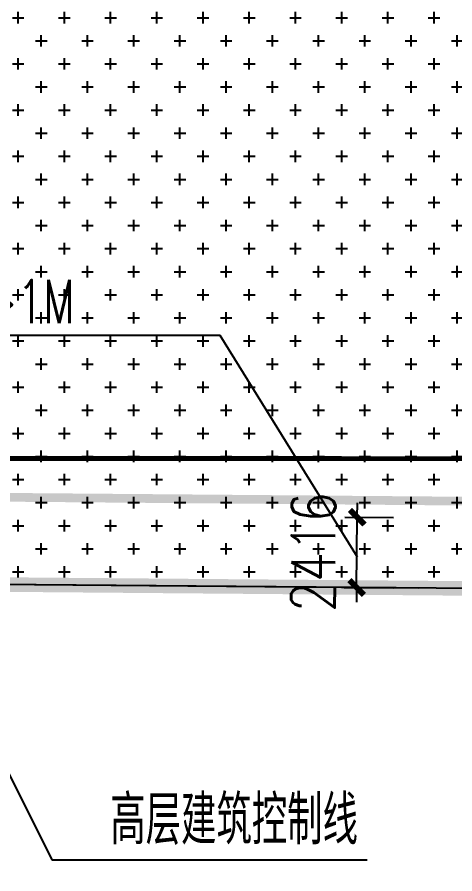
# Model space of a CAD drawing. Header units: metres. Extents: x 71066629 to 71645179, y 84793221 to 85208804.
# Drawn here: x 71270182 to 71285218, y 85010564 to 85040014 of the extents above; entities that cross this region are included whole.
import ezdxf

# ---------------------------------------------------------------- set-up
doc = ezdxf.new("R2010")
doc.units = ezdxf.units.M
doc.header["$LTSCALE"] = 1000
for name, pattern in [('CENTER', [50.800000000000004, 31.75, -6.35, 6.35, -6.35]), ('DASH', [0.35, 0.25, -0.1]), ('HIDDENX2', [19.049999999999997, 12.7, -6.35])]:
    doc.linetypes.add(name, pattern=pattern)
for name, color, linetype in [('A_N_PUB_TEXT', 7, 'Continuous'), ('DIM_SYMB', 3, 'Continuous'), ('G-ANNO-DIMS', 3, 'Continuous'), ('G-BLDG-MULT', 1, 'Continuous'), ('G-BSMT-OTLN', 5, 'HIDDENX2'), ('G-PLTG', 105, 'Continuous'), ('G-SITE-GREN', 72, 'Continuous'), ('G-SITE-PROP', 1, 'Continuous'), ('G_DRIV_ROAD', 145, 'Continuous'), ('G_N_GUIDES', 3, 'DASH'), ('PUB_DIM', 3, 'Continuous')]:
    doc.layers.add(name, color=color, linetype=linetype)
doc.styles.add('_TCH_DIM', font='SIMPLEX', dxfattribs={"bigfont": 'GBCBIG'})
doc.styles.add('dim_font', font='SIMPLEX.shx', dxfattribs={"width": 0.8})
doc.dimstyles.new('DIMN500', dxfattribs={"dimscale": 5, "dimtxt": 300, "dimasz": 100, "dimexe": 250, "dimexo": 300, "dimgap": 150, "dimtad": 1, "dimdec": 0, "dimzin": 0, "dimdsep": 46, "dimtxsty": 'dim_font', "dimblk": 'ARCHTICK', "dimcen": 0.09, "dimclrt": 7, "dimazin": 2, "dimtfac": 1, "dimtdec": 0, "dimtix": 1, "dimtmove": 2, "dimatfit": 3, "dimldrblk": 'ARCHTICK', "dimtolj": 1, "dimtzin": 0, "dimarcsym": 0})

# ---------------------------------------------------------------- blocks, each defined once
blk = doc.blocks.new('A$C237376EB')
at = {"layer": 'G-SITE-GREN', "color": 3, "linetype": 'Continuous'}
blk.add_line((792.9579188898351, 607.5181273931812), (689.6409395360824, 608.3810528199829), dxfattribs=at)
blk = doc.blocks.new('_ARCHTICK')
at = {"color": 0, "linetype": 'ByBlock', "const_width": 0.4}
blk.add_lwpolyline([(-0.5, -0.5), (0.5, 0.5)], dxfattribs=at)
blk = doc.blocks.new('*D75')
at = {"layer": 'Defpoints', "color": 0, "transparency": 16777216}
for p in [(71279936.00365096, 85022839.34296069), (71281864.65134768, 85022823.23448415), (71279915.8264424, 85020423.55107883)]:
    blk.add_point(p, dxfattribs=at)
at = {"layer": 'PUB_DIM', "color": 0, "lineweight": -2, "transparency": 16777216}
for p, q in [((71281864.65134768, 85022823.23448415), (71281868.82730858, 85023323.2170452)), ((71281435.9513341, 85022826.81507802), (71283114.6077503, 85022812.79458193)), ((71281844.47413912, 85020407.44260229), (71281864.65134768, 85022823.23448415)), ((71281415.77412555, 85020411.02319616), (71283094.43054174, 85020397.00270008)), ((71281844.47413912, 85020407.44260229), (71281840.29817824, 85019907.46004125))]:
    blk.add_line(p, q, dxfattribs=at)
at = {"layer": 'PUB_DIM', "color": 0, "lineweight": -2, "transparency": 16777216, "xscale": 500, "yscale": 500, "zscale": 500}
for p, rotation in [((71281864.65134768, 85022823.23448415), 269.5214645680874), ((71281844.47413912, 85020407.44260229), 89.52146456808734)]:
    blk.add_blockref('_ARCHTICK', p, dxfattribs=dict(at, rotation=rotation))
at = {"layer": 'PUB_DIM', "color": 7, "transparency": 16777216, "insert": (71280354.61506028, 85021627.86642589), "char_height": 1500, "attachment_point": 5, "rotation": 89.52146456808735, "style": 'dim_font'}
blk.add_mtext('\\A1;2416', dxfattribs=at)
blk = doc.blocks.new('*D82')
at = {"layer": 'Defpoints', "color": 0, "transparency": 16777216}
for p in [(71279936.00365096, 85022839.34296069), (71281864.65134768, 85022823.23448415), (71279915.8264424, 85020423.55107883)]:
    blk.add_point(p, dxfattribs=at)
at = {"layer": 'PUB_DIM', "color": 0, "lineweight": -2, "transparency": 16777216}
for p, q in [((71281864.65134768, 85022823.23448415), (71281868.82730858, 85023323.2170452)), ((71281435.9513341, 85022826.81507802), (71283114.6077503, 85022812.79458193)), ((71281844.47413912, 85020407.44260229), (71281864.65134768, 85022823.23448415)), ((71281415.77412555, 85020411.02319616), (71283094.43054174, 85020397.00270008)), ((71281844.47413912, 85020407.44260229), (71281840.29817824, 85019907.46004125))]:
    blk.add_line(p, q, dxfattribs=at)
at = {"layer": 'PUB_DIM', "color": 0, "lineweight": -2, "transparency": 16777216, "xscale": 500, "yscale": 500, "zscale": 500}
for p, rotation in [((71281864.65134768, 85022823.23448415), 269.5214645680874), ((71281844.47413912, 85020407.44260229), 89.52146456808734)]:
    blk.add_blockref('_ARCHTICK', p, dxfattribs=dict(at, rotation=rotation))
at = {"layer": 'PUB_DIM', "color": 7, "transparency": 16777216, "insert": (71280354.61506028, 85021627.86642589), "char_height": 1500, "attachment_point": 5, "rotation": 89.52146456808735, "style": 'dim_font'}
blk.add_mtext('\\A1;2416', dxfattribs=at)

msp = doc.modelspace()

# ---------------------------------------------------------------- hatches: boundary and pattern name
at = {"layer": 'G-PLTG'}
h = msp.add_hatch(dxfattribs=at)
h.set_pattern_fill('CROSS', color=256, scale=500, style=0)
h.set_pattern_definition([(0, (0, 0), (793.75, 793.75), [396.875, -1190.625]), (90, (198.4375, -198.4375), (-793.75, 793.75), [396.875, -1190.625])])
h.paths.add_polyline_path([(71288570.55134961, 85061443.37060535), (71260191.58164696, 85056948.58337198), (71260191.58164696, 85020234.32655975), (71266949.5167804, 85020531.79929733), (71295087.5225633, 85020296.83383997)])

# ---------------------------------------------------------------- linework, layer by layer
at = {"layer": 'DIM_SYMB'}
msp.add_lwpolyline([(71246113.58592606, 85029078.24092638), (71277147.1408577, 85029078.24092638), (71281861.7965126, 85021464.56253748)], dxfattribs=at)
msp.add_lwpolyline([(71246113.58592606, 85029078.24092638), (71277147.1408577, 85029078.24092638), (71281861.7965126, 85021464.56253748)], dxfattribs=at)
at = {"layer": 'G-ANNO-DIMS'}
for p, q in [((71265142.3856786, 85023531.29465267), (71271368.8230478, 85011046.4212996)), ((71271368.8230478, 85011046.4212996), (71282209.56448802, 85011046.4212996))]:
    msp.add_line(p, q, dxfattribs=at)
at = {"layer": 'G-BLDG-MULT', "linetype": 'DASH', "ltscale": 5, "const_width": 300.0000142492354}
msp.add_lwpolyline([(71161602.70693433, 85145688.31245755), (71151769.04155725, 85135842.89076324), (71150398.1689868, 85065649.06076373), (71146812.78053093, 85035713.26747468), (71146233.69430053, 85006062.3948905), (71245759.10555162, 85021940.93779875), (71249143.57324001, 85022434.2386127), (71251367.8374273, 85022708.2980563), (71253589.57634135, 85022942.61597875), (71255814.98808573, 85023138.18720043), (71258043.51324026, 85023294.68018903), (71260274.44722323, 85023412.61750309), (71262506.99921297, 85023491.24433407), (71264740.7748237, 85023531.18229197), (71266961.69721334, 85023531.80365069), (71370294.91367571, 85022668.87539808), (71465841.78936413, 85021663.95444943), (71464181.04036027, 85083096.6964794), (71462703.25639734, 85137771.71238172), (71452467.57294372, 85147498.85738169), (71382301.55732763, 85146338.36337337), (71352256.1487488, 85148841.7812107), (71193416.31141314, 85146214.49663629)], close=True, dxfattribs=at)
at = {"layer": 'G-BSMT-OTLN', "ltscale": 0.1, "const_width": 200}
msp.add_lwpolyline([(71157191.58090669, 85140759.55333252), (71157191.58090669, 85135259.55333154), (71153991.5812761, 85135259.55333154), (71153991.58127633, 85005669.52005905), (71165691.58195624, 85007522.61812352), (71165691.58119047, 85013394.9157322), (71238076.46104214, 85024859.55444618), (71460791.5816469, 85024859.55444579), (71460791.58164707, 85127259.5534181), (71457591.58201651, 85127259.5534181), (71457591.58201635, 85140759.5547513)], close=True, dxfattribs=at)
at = {"layer": 'G-SITE-PROP', "color": 1, "linetype": 'CENTER', "ltscale": 0.1, "const_width": 500}
msp.add_lwpolyline([(71452458.80126953, 85152499.38964844), (71382468.2006836, 85151341.796875), (71352422.79052734, 85153845.21484375), (71193333.61816406, 85151213.80615234), (71161520.01953125, 85150687.62207031, 0.3938686968656183), (71146789.18457031, 85136488.40332031), (71146770.81298828, 85135982.421875), (71145403.99169922, 85065996.03271484), (71141818.60351562, 85036060.24169922), (71141157.59277344, 85002214.59960938), (71246211.79199219, 85018975.21972656), (71249543.3959961, 85019460.81542969), (71251708.61816406, 85019727.60009766), (71253878.23486328, 85019956.42089844), (71256051.39160156, 85020147.39990234), (71258227.78320312, 85020300.2319336), (71260406.43310547, 85020415.40527344), (71262586.60888672, 85020492.1875), (71264768.0053711, 85020531.18896484), (71266949.58496094, 85020531.7993164), (71370266.6015625, 85019669.00634766), (71469071.22802734, 85018629.82177734)], format="xyb", dxfattribs=at)
at = {"layer": 'G_DRIV_ROAD'}
msp.add_line((71283955.28173284, 85020389.78667866), (71266949.54061477, 85020531.80034648), dxfattribs=at)
msp.add_line((71283955.28173284, 85020389.78667866), (71266949.54061477, 85020531.80034648), dxfattribs=at)

# ---------------------------------------------------------------- block references
at = {"layer": 'G_N_GUIDES', "xscale": 1000, "yscale": 1000, "zscale": 1000}
msp.add_blockref('A$C237376EB', (70577308.67682125, 84412150.79480837), dxfattribs=at)

# ---------------------------------------------------------------- texts
at = {"layer": 'A_N_PUB_TEXT', "style": '_TCH_DIM'}
msp.add_text('高层建筑控制线', height=1687.943262411348, dxfattribs=at).set_placement((71273381.37299865, 85011571.4212996))
at = {"layer": 'DIM_SYMB', "color": 7, "style": '_TCH_DIM', "width": 0.7058823529411765}
msp.add_text('>1M', height=1487.5, dxfattribs=at).set_placement((71269103.16876602, 85029492.52525866))

# ---------------------------------------------------------------- dimensions: what is measured, and where the dimension line sits
at = {"layer": 'PUB_DIM'}
for picture in ['*D75', '*D82']:
    dim = msp.add_aligned_dim(p1=(71279915.82644239, 85020423.55107881), p2=(71279936.00365095, 85022839.34296066), distance=-1928.7149662743432, dimstyle='DIMN500', dxfattribs=at)
    dim.commit()
    dim.dimension.update_dxf_attribs({"geometry": picture, "text_midpoint": (71280354.61506028, 85021627.86642589)})

doc.saveas('drawing.dxf')
